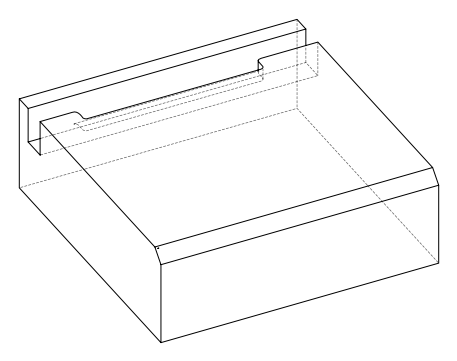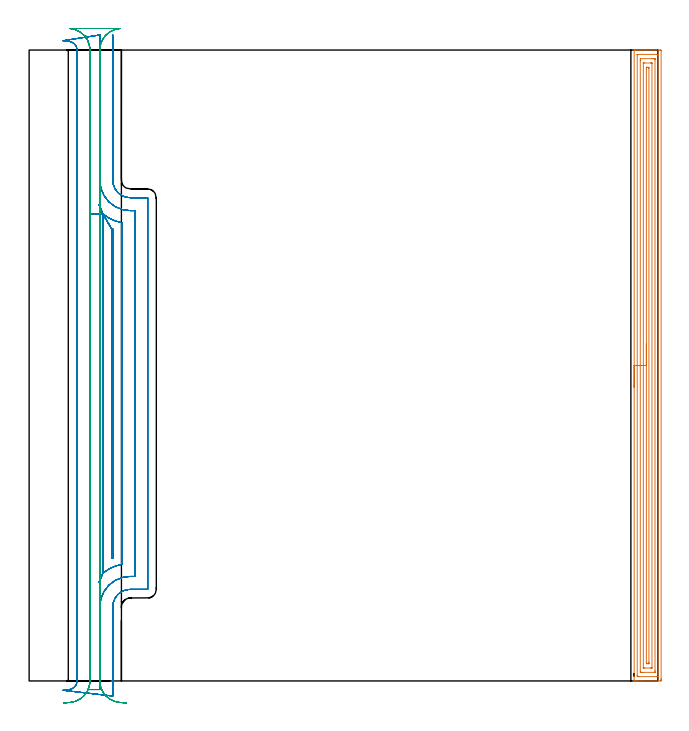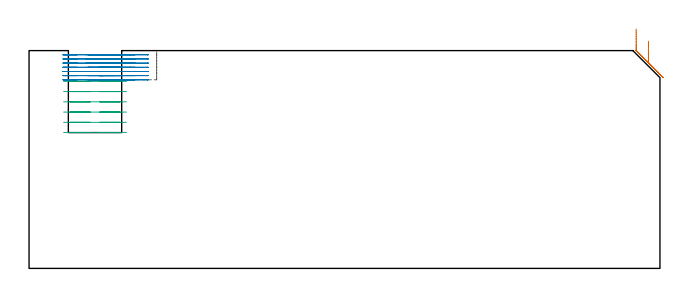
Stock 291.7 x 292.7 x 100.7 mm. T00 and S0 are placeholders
(PLAN: 3 operations, 2 tool changes, 49.1 min)
(1 AREA_MILL | FG_CHAMFER_SURFACE | UGT0205_001 | 11.93 min | 22869 mm3)
(2 MILL_OPEN_POCKET | POCKET_OPEN | UGT0201_126 | Follow Part, ap 2, ae 75% | 29.03 min | 138712 mm3)
(3 MILL_RECTANGULAR_SLOT | SLOT_RECTANGULAR | UGT0201_094 | Follow Part, ap 5, ae 75% | 8.18 min | 175771 mm3)
(TOOL UGT0205_001 | Chamfer Mill 20 x 3 x 45 deg. | D20 FL50 Z2)
(TOOL UGT0201_126 | Carbide End Mill 8.0 | D8 FL15 Z4)
(TOOL UGT0201_094 | End mill 20 mm | D20 FL38 Z4)
(OP 1 AREA_MILL)
G17 G21 G94 G90
T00 M6
G54
G17 G0 G90 X280.7 Y136.35 S1061 M3
G43 Z110.7 H0
G94 G1 Y136.388 Z109.828 F250.
Y136.502 Z108.963
Y136.691 Z108.112
Y136.953 Z107.28
Y137.287 Z106.474
Y137.69 Z105.7
Y138.159 Z104.964
Y138.69 Z104.272
Y139.279 Z103.629
Y139.922 Z103.04
Y140.614 Z102.508
Y141.35 Z102.04
Y142.124 Z101.637
Y142.93 Z101.303
Y143.762 Z101.041
Y144.614 Z100.852
Y145.478 Z100.738
Y146.35 Z100.7
Y292.52
X280.702 Y292.692 Z100.688
X280.723 Y292.7 Z100.668
X281.102 Z100.298
X281.37 Z100.03
X282.083 Z99.312
X283.325 Z98.072
X284.738 Z96.658
X292.701 Z88.696
X292.968 Y292.698 Z88.43
X293.192 Y292.69 Z88.206
X293.199 Y292.464 Z88.199
X293.2 Y1.017 Z88.2
X293.199 Y0.627 Z88.201
X293.195 Y0.129 Z88.203
X293.192 Y0.009 Z88.206
X292.701 Y0. Z88.696
X283.853 Z97.542
X282.44 Z98.956
X282.083 Z99.312
X281.37 Z100.03
X281.102 Z100.298
X280.723 Z100.668
X280.703 Y0.008 Z100.688
X280.7 Y0.18 Z100.7
Y146.35
X282.114 Z99.286
Y290.501
X282.115 Y290.608 Z99.285
X282.118 Y290.662 Z99.282
X282.12 Y290.681 Z99.28
X282.147 Y290.69 Z99.253
X282.559 Y290.699 Z98.841
X290.932 Y290.7 Z90.468
X291.406 Y290.699 Z89.994
X291.659 Y290.695 Z89.741
X291.778 Y290.69 Z89.622
X291.785 Y290.316 Z89.615
X291.786 Y290.285 Z89.614
Y2.2
X291.785 Y2.092 Z89.615
X291.782 Y2.039 Z89.618
X291.78 Y2.019 Z89.62
X291.753 Y2.01 Z89.647
X291.341 Y2.001 Z90.059
X282.968 Y2. Z98.432
X282.494 Y2.001 Z98.906
X282.241 Y2.005 Z99.159
X282.122 Y2.01 Z99.278
X282.115 Y2.384 Z99.285
X282.114 Y2.415 Z99.286
Y146.35
X283.528 Z97.872
X283.529 Y287.93 Z97.871
X283.533 Y288.497 Z97.867
X283.535 Y288.66 Z97.865
X283.538 Y288.69 Z97.862
X283.585 Y288.694 Z97.815
X283.653 Y288.699 Z97.747
X288.961 Y288.7 Z92.439
X289.846 Y288.699 Z91.554
X290.047 Y288.696 Z91.353
X290.248 Y288.69 Z91.152
X290.365 Y288.684 Z91.035
X290.368 Y288.606 Z91.032
X290.37 Y288.497 Z91.03
X290.371 Y288.169 Z91.029
Y4.77
X290.367 Y4.203 Z91.033
X290.365 Y4.041 Z91.035
X290.362 Y4.01 Z91.038
X290.315 Y4.006 Z91.085
X290.247 Y4.001 Z91.153
X284.738 Y4. Z96.662
X284.054 Y4.001 Z97.346
X283.853 Y4.004 Z97.547
X283.652 Y4.01 Z97.748
X283.535 Y4.016 Z97.865
X283.532 Y4.094 Z97.868
X283.53 Y4.203 Z97.87
X283.529 Y4.531 Z97.871
X283.528 Y146.35 Z97.872
X284.943 Z96.457
Y286.502
X284.944 Y286.6 Z96.456
X284.947 Y286.66 Z96.453
X284.949 Y286.686 Z96.451
X284.967 Y286.69 Z96.433
X285.185 Y286.695 Z96.215
X285.623 Y286.7 Z95.777
X288.277 Z93.123
X288.717 Y286.695 Z92.683
X288.932 Y286.69 Z92.468
X288.951 Y286.688 Z92.449
X288.953 Y286.672 Z92.447
X288.956 Y286.633 Z92.444
X288.957 Y286.577 Z92.443
Y6.199
X288.955 Y6.1 Z92.445
X288.953 Y6.04 Z92.447
X288.951 Y6.014 Z92.449
X288.933 Y6.01 Z92.467
X288.715 Y6.005 Z92.685
X288.277 Y6. Z93.123
X285.623 Z95.777
X285.183 Y6.005 Z96.217
X284.968 Y6.01 Z96.432
X284.949 Y6.012 Z96.451
X284.947 Y6.028 Z96.453
X284.944 Y6.068 Z96.456
X284.943 Y6.123 Z96.457
Y146.35
X286.357 Z95.043
Y284.179
X286.359 Y284.331 Z95.041
X286.364 Y284.635 Z95.036
X286.368 Y284.691 Z95.032
X286.383 Y284.694 Z95.017
X286.424 Y284.698 Z94.976
X286.508 Y284.699 Z94.892
X286.726 Y284.7 Z94.674
X287.392 Y284.693 Z94.008
X287.487 Y284.69 Z93.913
X287.536 Y284.678 Z93.864
X287.539 Y284.484 Z93.861
X287.542 Y284.179 Z93.858
X287.543 Y8.521 Z93.857
X287.541 Y8.369 Z93.859
X287.536 Y8.065 Z93.864
X287.532 Y8.009 Z93.868
X287.517 Y8.006 Z93.883
X287.476 Y8.002 Z93.924
X287.392 Y8.001 Z94.008
X287.174 Y8. Z94.226
X286.508 Y8.007 Z94.892
X286.413 Y8.01 Z94.987
X286.364 Y8.022 Z95.036
X286.361 Y8.216 Z95.039
X286.358 Y8.521 Z95.042
X286.357 Y146.35 Z95.043
Y147.222 Z95.081
Y148.087 Z95.195
Y148.938 Z95.384
Y149.77 Z95.646
Y150.576 Z95.98
Y151.35 Z96.383
Y152.086 Z96.852
Y152.778 Z97.383
Y153.421 Z97.972
Y154.01 Z98.615
Y154.542 Z99.307
Y155.01 Z100.043
Y155.413 Z100.817
Y155.747 Z101.623
Y156.009 Z102.455
Y156.198 Z103.307
Y156.312 Z104.172
Y156.35 Z105.043
G0 Z110.7
M5
M2
(OP 2 MILL_OPEN_POCKET)
G17 G21 G94 G90
T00 M6
G54
G17 G0 G90 X26.165 Y299.45 S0 M3
G43 Z110.7 H0
Z98.771
G94 G1 X27.365 Y296.7 F250.
G2 X28.2 Y292.7 R10. F500.
G1 Y216.721
X34.2
X38.2 Y209.825
Y56.875
G2 X39. Y57.168 R24.1
G1 Y209.532
G2 X38.2 Y209.825 R24.1
G1 X34.2 Y216.721
Y49.979
X32.497 Y45.862
X34.2 Y49.979
G2 X43. Y54.118 R20.1
G1 Y212.582
G2 X34.2 Y216.721 R20.1
G1 X32.497 Y220.838
X34.2 Y216.721
X28.2
Y0.
G2 X27.365 Y-4. R10.
G1 X32.8
Y34.4
G2 X46.9 Y48.5 R14.1
G1 X49.
Y218.2
X46.9
G2 X32.8 Y232.3 R14.1
G1 Y296.7
Y299.7 F250.
X15.712 Y297.037
X18.689 Y296.67
G2 X22.2 Y292.7 R4. F500.
G1 Y0.
G2 X18.689 Y-3.97 R4.
G1 X15.711 Y-4.337 F250.
X38.8 Y-7.
Y-4.
Y34.4 F500.
G2 X46.9 Y42.5 R8.1
G1 X54.9
X54.955 Y42.505
X54.995 Y42.545
X55. Y42.6
Y224.1
X54.995 Y224.155
X54.955 Y224.195
X54.9 Y224.2
X46.9
G2 X38.8 Y232.3 R8.1
G1 Y296.7
Y299.7 F250.
G0 X26.165 Y299.45 Z96.843
G1 X27.365 Y296.7
G2 X28.2 Y292.7 R10. F500.
G1 Y216.721
X34.2
X38.2 Y209.825
Y56.875
G2 X39. Y57.168 R24.1
G1 Y209.532
G2 X38.2 Y209.825 R24.1
G1 X34.2 Y216.721
Y49.979
X32.497 Y45.862
X34.2 Y49.979
G2 X43. Y54.118 R20.1
G1 Y212.582
G2 X34.2 Y216.721 R20.1
G1 X32.497 Y220.838
X34.2 Y216.721
X28.2
Y0.
G2 X27.365 Y-4. R10.
G1 X32.8
Y34.4
G2 X46.9 Y48.5 R14.1
G1 X49.
Y218.2
X46.9
G2 X32.8 Y232.3 R14.1
G1 Y296.7
Y299.7 F250.
X15.712 Y297.037
X18.689 Y296.67
G2 X22.2 Y292.7 R4. F500.
G1 Y0.
G2 X18.689 Y-3.97 R4.
G1 X15.711 Y-4.337 F250.
X38.8 Y-7.
Y-4.
Y34.4 F500.
G2 X46.9 Y42.5 R8.1
G1 X54.9
X54.955 Y42.505
X54.995 Y42.545
X55. Y42.6
Y224.1
X54.995 Y224.155
X54.955 Y224.195
X54.9 Y224.2
X46.9
G2 X38.8 Y232.3 R8.1
G1 Y296.7
Y299.7 F250.
G0 X26.165 Y299.45 Z94.914
G1 X27.365 Y296.7
G2 X28.2 Y292.7 R10. F500.
G1 Y216.721
X34.2
X38.2 Y209.825
Y56.875
G2 X39. Y57.168 R24.1
G1 Y209.532
G2 X38.2 Y209.825 R24.1
G1 X34.2 Y216.721
Y49.979
X32.497 Y45.862
X34.2 Y49.979
G2 X43. Y54.118 R20.1
G1 Y212.582
G2 X34.2 Y216.721 R20.1
G1 X32.497 Y220.838
X34.2 Y216.721
X28.2
Y0.
G2 X27.365 Y-4. R10.
G1 X32.8
Y34.4
G2 X46.9 Y48.5 R14.1
G1 X49.
Y218.2
X46.9
G2 X32.8 Y232.3 R14.1
G1 Y296.7
Y299.7 F250.
X15.712 Y297.037
X18.689 Y296.67
G2 X22.2 Y292.7 R4. F500.
G1 Y0.
G2 X18.689 Y-3.97 R4.
G1 X15.711 Y-4.337 F250.
X38.8 Y-7.
Y-4.
Y34.4 F500.
G2 X46.9 Y42.5 R8.1
G1 X54.9
X54.955 Y42.505
X54.995 Y42.545
X55. Y42.6
Y224.1
X54.995 Y224.155
X54.955 Y224.195
X54.9 Y224.2
X46.9
G2 X38.8 Y232.3 R8.1
G1 Y296.7
Y299.7 F250.
G0 X26.165 Y299.45 Z92.986
G1 X27.365 Y296.7
G2 X28.2 Y292.7 R10. F500.
G1 Y216.721
X34.2
X38.2 Y209.825
Y56.875
G2 X39. Y57.168 R24.1
G1 Y209.532
G2 X38.2 Y209.825 R24.1
G1 X34.2 Y216.721
Y49.979
X32.497 Y45.862
X34.2 Y49.979
G2 X43. Y54.118 R20.1
G1 Y212.582
G2 X34.2 Y216.721 R20.1
G1 X32.497 Y220.838
X34.2 Y216.721
X28.2
Y0.
G2 X27.365 Y-4. R10.
G1 X32.8
Y34.4
G2 X46.9 Y48.5 R14.1
G1 X49.
Y218.2
X46.9
G2 X32.8 Y232.3 R14.1
G1 Y296.7
Y299.7 F250.
X15.712 Y297.037
X18.689 Y296.67
G2 X22.2 Y292.7 R4. F500.
G1 Y0.
G2 X18.689 Y-3.97 R4.
G1 X15.711 Y-4.337 F250.
X38.8 Y-7.
Y-4.
Y34.4 F500.
G2 X46.9 Y42.5 R8.1
G1 X54.9
X54.955 Y42.505
X54.995 Y42.545
X55. Y42.6
Y224.1
X54.995 Y224.155
X54.955 Y224.195
X54.9 Y224.2
X46.9
G2 X38.8 Y232.3 R8.1
G1 Y296.7
Y299.7 F250.
G0 X26.165 Y299.45 Z91.057
G1 X27.365 Y296.7
G2 X28.2 Y292.7 R10. F500.
G1 Y216.721
X34.2
X38.2 Y209.825
Y56.875
G2 X39. Y57.168 R24.1
G1 Y209.532
G2 X38.2 Y209.825 R24.1
G1 X34.2 Y216.721
Y49.979
X32.497 Y45.862
X34.2 Y49.979
G2 X43. Y54.118 R20.1
G1 Y212.582
G2 X34.2 Y216.721 R20.1
G1 X32.497 Y220.838
X34.2 Y216.721
X28.2
Y0.
G2 X27.365 Y-4. R10.
G1 X32.8
Y34.4
G2 X46.9 Y48.5 R14.1
G1 X49.
Y218.2
X46.9
G2 X32.8 Y232.3 R14.1
G1 Y296.7
Y299.7 F250.
X15.712 Y297.037
X18.689 Y296.67
G2 X22.2 Y292.7 R4. F500.
G1 Y0.
G2 X18.689 Y-3.97 R4.
G1 X15.711 Y-4.337 F250.
X38.8 Y-7.
Y-4.
Y34.4 F500.
G2 X46.9 Y42.5 R8.1
G1 X54.9
X54.955 Y42.505
X54.995 Y42.545
X55. Y42.6
Y224.1
X54.995 Y224.155
X54.955 Y224.195
X54.9 Y224.2
X46.9
G2 X38.8 Y232.3 R8.1
G1 Y296.7
Y299.7 F250.
G0 X26.165 Y299.45 Z89.129
G1 X27.365 Y296.7
G2 X28.2 Y292.7 R10. F500.
G1 Y216.721
X34.2
X38.2 Y209.825
Y56.875
G2 X39. Y57.168 R24.1
G1 Y209.532
G2 X38.2 Y209.825 R24.1
G1 X34.2 Y216.721
Y49.979
X32.497 Y45.862
X34.2 Y49.979
G2 X43. Y54.118 R20.1
G1 Y212.582
G2 X34.2 Y216.721 R20.1
G1 X32.497 Y220.838
X34.2 Y216.721
X28.2
Y0.
G2 X27.365 Y-4. R10.
G1 X32.8
Y34.4
G2 X46.9 Y48.5 R14.1
G1 X49.
Y218.2
X46.9
G2 X32.8 Y232.3 R14.1
G1 Y296.7
Y299.7 F250.
X15.712 Y297.037
X18.689 Y296.67
G2 X22.2 Y292.7 R4. F500.
G1 Y0.
G2 X18.689 Y-3.97 R4.
G1 X15.711 Y-4.337 F250.
X38.8 Y-7.
Y-4.
Y34.4 F500.
G2 X46.9 Y42.5 R8.1
G1 X54.9
X54.955 Y42.505
X54.995 Y42.545
X55. Y42.6
Y224.1
X54.995 Y224.155
X54.955 Y224.195
X54.9 Y224.2
X46.9
G2 X38.8 Y232.3 R8.1
G1 Y296.7
Y299.7 F250.
G0 X26.165 Y299.45 Z87.2
G1 X27.365 Y296.7
G2 X28.2 Y292.7 R10. F500.
G1 Y216.721
X34.2
X38.2 Y209.825
Y56.875
G2 X39. Y57.168 R24.1
G1 Y209.532
G2 X38.2 Y209.825 R24.1
G1 X34.2 Y216.721
Y49.979
X32.497 Y45.862
X34.2 Y49.979
G2 X43. Y54.118 R20.1
G1 Y212.582
G2 X34.2 Y216.721 R20.1
G1 X32.497 Y220.838
X34.2 Y216.721
X28.2
Y0.
G2 X27.365 Y-4. R10.
G1 X32.8
Y34.4
G2 X46.9 Y48.5 R14.1
G1 X49.
Y218.2
X46.9
G2 X32.8 Y232.3 R14.1
G1 Y296.7
Y299.7 F250.
X15.712 Y297.037
X18.689 Y296.67
G2 X22.2 Y292.7 R4. F500.
G1 Y0.
G2 X18.689 Y-3.97 R4.
G1 X15.711 Y-4.337 F250.
X38.8 Y-7.
Y-4.
Y34.4 F500.
G2 X46.9 Y42.5 R8.1
G1 X54.9
X54.955 Y42.505
X54.995 Y42.545
X55. Y42.6
Y224.1
X54.995 Y224.155
X54.955 Y224.195
X54.9 Y224.2
X46.9
G2 X38.8 Y232.3 R8.1
G1 Y296.7
Y299.7 F250.
G0 Z110.7
M5
M2
(OP 3 MILL_RECTANGULAR_SLOT)
G17 G21 G94 G90
T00 M6
G54
G17 G0 G90 X45.017 Y-10.202 S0 M3
G43 Z110.7 H0
Z86.487
G94 G1 X42.026 Y-9.97 F250.
G2 X32.8 Y0. R10. F500.
G1 Y292.7
G2 X42.026 Y302.67 R10.
G1 Y302.7
X18.974
Y302.67
G2 X28.2 Y292.7 R10.
G1 Y0.
G2 X18.974 Y-9.97 R10.
G1 X15.983 Y-10.202 F250.
G0 X45.017 Z81.75
G1 X42.026 Y-9.97
G2 X32.8 Y0. R10. F500.
G1 Y292.7
G2 X42.026 Y302.67 R10.
G1 Y302.7
X18.974
Y302.67
G2 X28.2 Y292.7 R10.
G1 Y0.
G2 X18.974 Y-9.97 R10.
G1 X15.983 Y-10.202 F250.
G0 X45.017 Z77.012
G1 X42.026 Y-9.97
G2 X32.8 Y0. R10. F500.
G1 Y292.7
G2 X42.026 Y302.67 R10.
G1 Y302.7
X18.974
Y302.67
G2 X28.2 Y292.7 R10.
G1 Y0.
G2 X18.974 Y-9.97 R10.
G1 X15.983 Y-10.202 F250.
G0 X45.017 Z72.275
G1 X42.026 Y-9.97
G2 X32.8 Y0. R10. F500.
G1 Y292.7
G2 X42.026 Y302.67 R10.
G1 Y302.7
X18.974
Y302.67
G2 X28.2 Y292.7 R10.
G1 Y0.
G2 X18.974 Y-9.97 R10.
G1 X15.983 Y-10.202 F250.
G0 X45.017 Z67.537
G1 X42.026 Y-9.97
G2 X32.8 Y0. R10. F500.
G1 Y292.7
G2 X42.026 Y302.67 R10.
G1 Y302.7
X18.974
Y302.67
G2 X28.2 Y292.7 R10.
G1 Y0.
G2 X18.974 Y-9.97 R10.
G1 X15.983 Y-10.202 F250.
G0 X45.017 Z62.8
G1 X42.026 Y-9.97
G2 X32.8 Y0. R10. F500.
G1 Y292.7
G2 X42.026 Y302.67 R10.
G1 Y302.7
X18.974
Y302.67
G2 X28.2 Y292.7 R10.
G1 Y0.
G2 X18.974 Y-9.97 R10.
G1 X15.983 Y-10.202 F250.
G0 Z110.7
M5
M2
